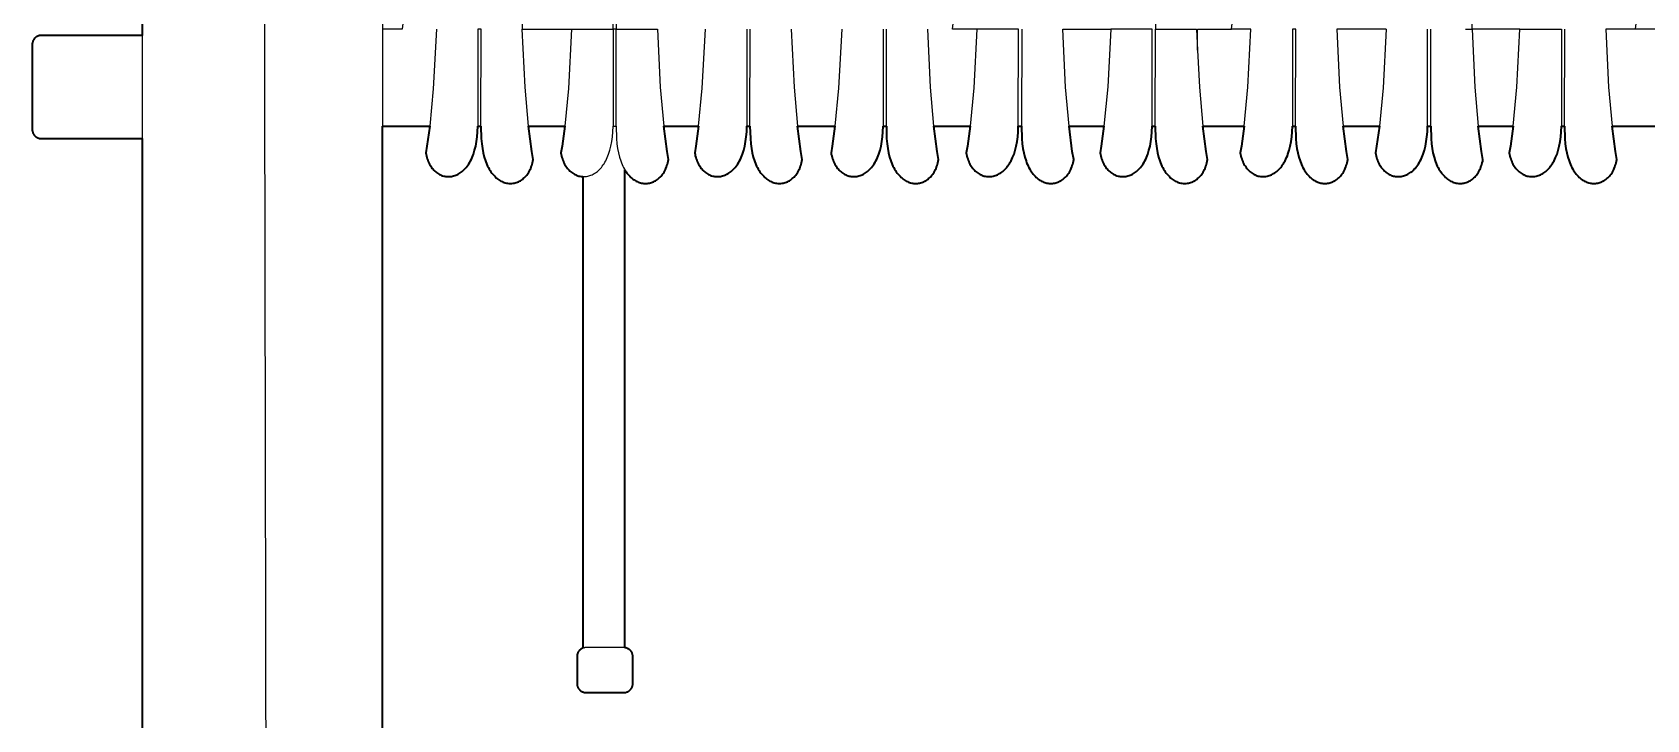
# Model space of a CAD drawing. Header units: millimetres. Extents: x 0 to 1881, y -1115 to 723.
# Drawn here: x 99.6 to 320.3, y 147.4 to 241.4 of the extents above; entities that cross this region are included whole.
import ezdxf

# ---------------------------------------------------------------- set-up
doc = ezdxf.new("R2010")
doc.units = ezdxf.units.MM
doc.layers.add('Blocks', color=7, linetype='Continuous')
doc.layers.add('Blocks$Inner', color=7, linetype='Continuous', lineweight=25, true_color=0x007f00)
doc.layers.add('Blocks$Outline', color=7, linetype='Continuous', lineweight=35, true_color=0xff3f3f)

# ---------------------------------------------------------------- blocks, each defined once
blk = doc.blocks.new('PK4 Lounge Chair Front')
at = {"layer": 'Blocks$Inner'}
for p, q in [((204.19, 228.54), (209.31, 228.54)), ((222.83, 228.54), (227.79, 228.54)), ((174.85, 221.66), (174.85, 157.18))]:
    blk.add_line(p, q, dxfattribs=at)
for points in [[(114.6, 426.79), (114.6, 11.11)], [(131.8, 10.51), (131.15, 358.86)], [(147.46, 358.91), (147.46, 10.72)], [(234.37, 228.54), (234.38, 241.83), (231.41, 241.83), (228.72, 241.83), (226.6, 241.83), (225.35, 241.83), (226.63, 252.29), (226.91, 353.58), (226.83, 353.63), (226.75, 353.68), (226.59, 353.79), (226.44, 353.92), (226.3, 354.05), (226.19, 354.15), (226.09, 354.26)], [(302.01, 228.54), (301.63, 225.81), (301.48, 224.92), (301.51, 224.7), (301.56, 224.49), (301.61, 224.29), (301.67, 224.1), (301.74, 223.91), (301.81, 223.73), (301.89, 223.55), (301.98, 223.38), (302.07, 223.22), (302.16, 223.07), (302.27, 222.92), (302.37, 222.79), (302.48, 222.66), (302.6, 222.53), (302.72, 222.42), (302.84, 222.31), (302.97, 222.21), (303.1, 222.12), (303.23, 222.04), (303.36, 221.96), (303.5, 221.89), (303.64, 221.83), (303.79, 221.78), (303.93, 221.74), (304.08, 221.71), (304.23, 221.68), (304.38, 221.66), (304.53, 221.66), (304.68, 221.66), (304.83, 221.67), (304.98, 221.68), (305.14, 221.71), (305.29, 221.75), (305.44, 221.79), (305.59, 221.85), (305.74, 221.91), (305.89, 221.99), (306.04, 222.07), (306.18, 222.16), (306.33, 222.26), (306.47, 222.37), (306.61, 222.5), (306.74, 222.63), (306.88, 222.77), (307.01, 222.92), (307.13, 223.08), (307.26, 223.25), (307.38, 223.43), (307.49, 223.63), (307.6, 223.83), (307.71, 224.04), (307.81, 224.26), (308, 224.74), (308.17, 225.26), (308.31, 225.83), (308.42, 226.44), (308.51, 227.09), (308.57, 227.79), (308.6, 228.54), (309.03, 228.54), (309.05, 241.83)], [(167.74, 336.4), (166.48, 250.26), (166.57, 241.83), (168.98, 241.83), (170.2, 241.83), (173.31, 241.83), (175.04, 241.83), (178.98, 241.83), (178.66, 271.52), (179.87, 281.38), (179.42, 241.83), (183.03, 241.83), (185.05, 241.83), (185.43, 233.9), (185.9, 228.54)], [(295.48, 241.83), (296.39, 241.83), (296.76, 233.9), (297.24, 228.54), (302.01, 228.54), (302.52, 233.9), (302.94, 241.83), (301.49, 241.83), (300.31, 241.83), (296.39, 241.83), (296.29, 250.26), (297.32, 322.36)], [(215.9, 241.83), (215.9, 228.54), (216.33, 228.54), (216.35, 241.83)], [(210.24, 241.83), (209.81, 233.77), (209.31, 228.54), (208.93, 225.81), (208.77, 224.92), (208.81, 224.7), (208.86, 224.49), (208.91, 224.29), (208.97, 224.1), (209.04, 223.91), (209.11, 223.73), (209.19, 223.55), (209.28, 223.38), (209.37, 223.22), (209.46, 223.07), (209.56, 222.92), (209.67, 222.79), (209.78, 222.66), (209.89, 222.53), (210.01, 222.42), (210.14, 222.31), (210.26, 222.21), (210.39, 222.12), (210.53, 222.04), (210.66, 221.96), (210.8, 221.89), (210.94, 221.83), (211.09, 221.78), (211.23, 221.74), (211.38, 221.71), (211.53, 221.68), (211.68, 221.66), (211.83, 221.66), (211.98, 221.66), (212.13, 221.67), (212.28, 221.68), (212.43, 221.71), (212.59, 221.75), (212.74, 221.79), (212.89, 221.85), (213.04, 221.91), (213.19, 221.99), (213.33, 222.07), (213.48, 222.16), (213.62, 222.26), (213.77, 222.37), (213.9, 222.5), (214.04, 222.63), (214.17, 222.77), (214.31, 222.92), (214.43, 223.08), (214.56, 223.25), (214.68, 223.43), (214.79, 223.63), (214.9, 223.83), (215.01, 224.04), (215.11, 224.26), (215.3, 224.74), (215.47, 225.26), (215.61, 225.83), (215.72, 226.44), (215.81, 227.09), (215.87, 227.79), (215.9, 228.54)], [(290.31, 228.54), (290.31, 241.83)], [(284.65, 241.83), (284.22, 233.82), (283.72, 228.54), (283.34, 225.81), (283.18, 224.92), (283.22, 224.7), (283.27, 224.49), (283.32, 224.29), (283.38, 224.1), (283.45, 223.91), (283.52, 223.73), (283.6, 223.55), (283.69, 223.38), (283.78, 223.22), (283.87, 223.07), (283.98, 222.92), (284.08, 222.79), (284.19, 222.66), (284.31, 222.53), (284.43, 222.42), (284.55, 222.31), (284.67, 222.21), (284.8, 222.12), (284.94, 222.04), (285.07, 221.96), (285.21, 221.89), (285.35, 221.83), (285.5, 221.78), (285.64, 221.74), (285.79, 221.71), (285.94, 221.68), (286.09, 221.66), (286.24, 221.66), (286.39, 221.66), (286.54, 221.67), (286.69, 221.68), (286.85, 221.71), (287, 221.75), (287.15, 221.79), (287.3, 221.85), (287.45, 221.91), (287.6, 221.99), (287.75, 222.07), (287.89, 222.16), (288.04, 222.26), (288.18, 222.37), (288.32, 222.5), (288.45, 222.63), (288.59, 222.77), (288.72, 222.92), (288.84, 223.08), (288.97, 223.25), (289.09, 223.43), (289.2, 223.63), (289.31, 223.83), (289.42, 224.04), (289.52, 224.26), (289.71, 224.74), (289.88, 225.26), (290.02, 225.83), (290.13, 226.44), (290.22, 227.09), (290.28, 227.79), (290.31, 228.54), (290.74, 228.54), (290.76, 241.83)], [(252.54, 255.62), (253.32, 261.95), (253.12, 241.83), (258.74, 241.83), (258.84, 238.96), (258.85, 241.83), (263.51, 241.83), (264.89, 253.15), (266.17, 263.62), (271.08, 303.84)], [(173.31, 241.83), (172.88, 233.69), (172.38, 228.54), (167.42, 228.54), (166.95, 233.9), (166.57, 241.83)], [(154.84, 241.83), (154.4, 233.65), (153.91, 228.54), (153.53, 225.81), (153.37, 224.92), (153.41, 224.7), (153.46, 224.49), (153.51, 224.29), (153.57, 224.1), (153.64, 223.91), (153.71, 223.73), (153.79, 223.55), (153.87, 223.38), (153.96, 223.22), (154.06, 223.07), (154.16, 222.92), (154.27, 222.79), (154.38, 222.66), (154.49, 222.53), (154.61, 222.42), (154.73, 222.31), (154.86, 222.21), (154.99, 222.12), (155.12, 222.04), (155.26, 221.96), (155.4, 221.89), (155.54, 221.83), (155.68, 221.78), (155.83, 221.74), (155.98, 221.71), (156.12, 221.68), (156.27, 221.66), (156.42, 221.66), (156.58, 221.66), (156.73, 221.67), (156.88, 221.68), (157.03, 221.71), (157.18, 221.75), (157.34, 221.79), (157.49, 221.85), (157.64, 221.91), (157.79, 221.99), (157.93, 222.07), (158.08, 222.16), (158.22, 222.26), (158.36, 222.37), (158.5, 222.5), (158.64, 222.63), (158.77, 222.77), (158.9, 222.92), (159.03, 223.08), (159.15, 223.25), (159.27, 223.43), (159.39, 223.63), (159.5, 223.83), (159.61, 224.04), (159.71, 224.26), (159.9, 224.74), (160.06, 225.26), (160.21, 225.83), (160.32, 226.44), (160.41, 227.09), (160.47, 227.79), (160.49, 228.54)], [(154.63, 278.65), (150.14, 241.83), (147.46, 241.83), (147.46, 228.54), (153.91, 228.54)], [(322.81, 275.68), (320.41, 256.04), (318.68, 241.83), (314.68, 241.83), (315.05, 233.9), (315.53, 228.54), (322.04, 228.54), (322.54, 233.69), (322.97, 241.83), (320.37, 241.83), (318.68, 241.83)], [(190.67, 228.54), (190.3, 225.81), (190.14, 224.92), (190.18, 224.7), (190.22, 224.49), (190.28, 224.29), (190.34, 224.1), (190.41, 223.91), (190.48, 223.73), (190.56, 223.55), (190.64, 223.38), (190.73, 223.22), (190.83, 223.07), (190.93, 222.92), (191.04, 222.79), (191.15, 222.66), (191.26, 222.53), (191.38, 222.42), (191.5, 222.31), (191.63, 222.21), (191.76, 222.12), (191.89, 222.04), (192.03, 221.96), (192.17, 221.89), (192.31, 221.83), (192.45, 221.78), (192.6, 221.74), (192.74, 221.71), (192.89, 221.68), (193.04, 221.66), (193.19, 221.66), (193.34, 221.66), (193.5, 221.67), (193.65, 221.68), (193.8, 221.71), (193.95, 221.75), (194.1, 221.79), (194.26, 221.85), (194.4, 221.91), (194.55, 221.99), (194.7, 222.07), (194.85, 222.16), (194.99, 222.26), (195.13, 222.37), (195.27, 222.5), (195.41, 222.63), (195.54, 222.77), (195.67, 222.92), (195.8, 223.08), (195.92, 223.25), (196.04, 223.43), (196.16, 223.63), (196.27, 223.83), (196.38, 224.04), (196.48, 224.26), (196.67, 224.74), (196.83, 225.26), (196.97, 225.83), (197.09, 226.44), (197.18, 227.09), (197.24, 227.79), (197.26, 228.54), (197.69, 228.54), (197.71, 241.83)], [(259.6, 228.54), (260.04, 225.11), (260.24, 223.99), (260.2, 223.77), (260.15, 223.56), (260.1, 223.36), (260.04, 223.16), (259.97, 222.98), (259.9, 222.79), (259.82, 222.62), (259.73, 222.45), (259.64, 222.29), (259.55, 222.14), (259.45, 221.99), (259.34, 221.85), (259.23, 221.72), (259.11, 221.6), (259, 221.49), (258.87, 221.38), (258.75, 221.28), (258.62, 221.19), (258.48, 221.1), (258.35, 221.03), (258.21, 220.96), (258.07, 220.9), (257.92, 220.85), (257.78, 220.81), (257.63, 220.77), (257.48, 220.75), (257.33, 220.73), (257.18, 220.72), (257.03, 220.72), (256.88, 220.73), (256.73, 220.75), (256.58, 220.78), (256.42, 220.82), (256.27, 220.86), (256.12, 220.92), (255.97, 220.98), (255.82, 221.05), (255.67, 221.14), (255.53, 221.23), (255.39, 221.33), (255.24, 221.44), (255.1, 221.56), (254.97, 221.7), (254.83, 221.84), (254.7, 221.99), (254.58, 222.15), (254.45, 222.32), (254.33, 222.5), (254.22, 222.69), (254.11, 222.9), (254, 223.11), (253.9, 223.33), (253.8, 223.56), (253.71, 223.81), (253.54, 224.33), (253.4, 224.89), (253.29, 225.5), (253.2, 226.16), (253.14, 226.86), (253.09, 228.54), (253.12, 241.83)], [(114.6, 226.87), (100.8, 226.87), (100.74, 226.87), (100.68, 226.88), (100.62, 226.88), (100.56, 226.89), (100.5, 226.91), (100.44, 226.92), (100.39, 226.94), (100.33, 226.97), (100.28, 226.99), (100.23, 227.02), (100.18, 227.05), (100.13, 227.08), (100.08, 227.11), (100.03, 227.15), (99.99, 227.18), (99.95, 227.22), (99.91, 227.27), (99.87, 227.31), (99.84, 227.36), (99.8, 227.4), (99.77, 227.45), (99.74, 227.5), (99.71, 227.56), (99.69, 227.61), (99.67, 227.66), (99.65, 227.72), (99.63, 227.78), (99.62, 227.83), (99.61, 227.89), (99.6, 227.95), (99.6, 228.02), (99.59, 228.08), (99.59, 239.76), (99.6, 239.82), (99.6, 239.88), (99.61, 239.94), (99.62, 240), (99.63, 240.06), (99.65, 240.11), (99.67, 240.17), (99.69, 240.23), (99.71, 240.28), (99.74, 240.33), (99.77, 240.38), (99.8, 240.43), (99.84, 240.48), (99.87, 240.52), (99.91, 240.57), (99.95, 240.61), (99.99, 240.65), (100.03, 240.69), (100.08, 240.72), (100.13, 240.76), (100.18, 240.79), (100.23, 240.82), (100.28, 240.84), (100.33, 240.87), (100.39, 240.89), (100.44, 240.91), (100.5, 240.93), (100.56, 240.94), (100.62, 240.95), (100.68, 240.96), (100.74, 240.96), (100.8, 240.96), (114.6, 240.96)], [(179.4, 228.54), (179.45, 226.86), (179.51, 226.16), (179.59, 225.5), (179.71, 224.89), (179.85, 224.33), (180.02, 223.81), (180.11, 223.56), (180.21, 223.33), (180.31, 223.11), (180.41, 222.9), (180.53, 222.69), (180.64, 222.5), (180.76, 222.32), (180.88, 222.15), (181.01, 221.99), (181.14, 221.84), (181.28, 221.7), (181.41, 221.56), (181.55, 221.44), (181.69, 221.33), (181.84, 221.23), (181.98, 221.14), (182.13, 221.05), (182.28, 220.98), (182.43, 220.92), (182.58, 220.86), (182.73, 220.82), (182.88, 220.78), (183.03, 220.75), (183.19, 220.73), (183.34, 220.72), (183.49, 220.72), (183.64, 220.73), (183.79, 220.75), (183.94, 220.77), (184.09, 220.81), (184.23, 220.85), (184.37, 220.9), (184.52, 220.96), (184.65, 221.03), (184.79, 221.1), (184.92, 221.19), (185.05, 221.28), (185.18, 221.38), (185.3, 221.49), (185.42, 221.6), (185.54, 221.72), (185.65, 221.85), (185.75, 221.99), (185.85, 222.14), (185.95, 222.29), (186.04, 222.45), (186.13, 222.62), (186.2, 222.79), (186.28, 222.98), (186.34, 223.16), (186.4, 223.36), (186.46, 223.56), (186.5, 223.77), (186.54, 223.99), (186.35, 225.11), (185.9, 228.54), (190.67, 228.54), (191.17, 233.74), (191.61, 241.83)], [(197.27, 241.83), (197.26, 228.54)], [(203.34, 241.83), (203.72, 233.9), (204.19, 228.54), (204.64, 225.11), (204.83, 223.99), (204.79, 223.77), (204.75, 223.56), (204.7, 223.36), (204.63, 223.16), (204.57, 222.98), (204.49, 222.79), (204.42, 222.62), (204.33, 222.45), (204.24, 222.29), (204.14, 222.14), (204.04, 221.99), (203.94, 221.85), (203.83, 221.72), (203.71, 221.6), (203.59, 221.49), (203.47, 221.38), (203.34, 221.28), (203.21, 221.19), (203.08, 221.1), (202.94, 221.03), (202.81, 220.96), (202.67, 220.9), (202.52, 220.85), (202.38, 220.81), (202.23, 220.77), (202.08, 220.75), (201.93, 220.73), (201.78, 220.72), (201.63, 220.72), (201.48, 220.73), (201.33, 220.75), (201.17, 220.78), (201.02, 220.82), (200.87, 220.86), (200.72, 220.92), (200.57, 220.98), (200.42, 221.05), (200.27, 221.14), (200.13, 221.23), (199.98, 221.33), (199.84, 221.44), (199.7, 221.56), (199.57, 221.7), (199.43, 221.84), (199.3, 221.99), (199.17, 222.15), (199.05, 222.32), (198.93, 222.5), (198.82, 222.69), (198.7, 222.9), (198.6, 223.11), (198.5, 223.33), (198.31, 223.81), (198.14, 224.33), (198, 224.89), (197.88, 225.5), (197.8, 226.16), (197.74, 226.86), (197.69, 228.54)], [(216.33, 228.54), (216.37, 226.86), (216.43, 226.16), (216.52, 225.5), (216.63, 224.89), (216.78, 224.33), (216.94, 223.81), (217.13, 223.33), (217.23, 223.11), (217.34, 222.9), (217.45, 222.69), (217.57, 222.5), (217.69, 222.32), (217.81, 222.15), (217.94, 221.99), (218.07, 221.84), (218.2, 221.7), (218.34, 221.56), (218.48, 221.44), (218.62, 221.33), (218.76, 221.23), (218.91, 221.14), (219.05, 221.05), (219.2, 220.98), (219.35, 220.92), (219.5, 220.86), (219.65, 220.82), (219.81, 220.78), (219.96, 220.75), (220.11, 220.73), (220.26, 220.72), (220.41, 220.72), (220.57, 220.73), (220.71, 220.75), (220.86, 220.77), (221.01, 220.81), (221.16, 220.85), (221.3, 220.9), (221.44, 220.96), (221.58, 221.03), (221.71, 221.1), (221.85, 221.19), (221.98, 221.28), (222.1, 221.38), (222.23, 221.49), (222.35, 221.6), (222.46, 221.72), (222.57, 221.85), (222.68, 221.99), (222.78, 222.14), (222.87, 222.29), (222.96, 222.45), (223.05, 222.62), (223.13, 222.79), (223.2, 222.98), (223.27, 223.16), (223.33, 223.36), (223.38, 223.56), (223.43, 223.77), (223.47, 223.99), (223.27, 225.11), (222.83, 228.54), (222.35, 233.9), (221.98, 241.83)], [(228.72, 241.83), (228.29, 233.81), (227.79, 228.54), (227.41, 225.81), (227.25, 224.92), (227.29, 224.7), (227.34, 224.49), (227.39, 224.29), (227.45, 224.1), (227.52, 223.91), (227.59, 223.73), (227.67, 223.55), (227.75, 223.38), (227.84, 223.22), (227.94, 223.07), (228.04, 222.92), (228.15, 222.79), (228.26, 222.66), (228.37, 222.53), (228.49, 222.42), (228.61, 222.31), (228.74, 222.21), (228.87, 222.12), (229, 222.04), (229.14, 221.96), (229.28, 221.89), (229.42, 221.83), (229.56, 221.78), (229.71, 221.74), (229.86, 221.71), (230, 221.68), (230.15, 221.66), (230.3, 221.66), (230.46, 221.66), (230.61, 221.67), (230.76, 221.68), (230.91, 221.71), (231.06, 221.75), (231.22, 221.79), (231.37, 221.85), (231.52, 221.91), (231.67, 221.99), (231.81, 222.07), (231.96, 222.16), (232.1, 222.26), (232.24, 222.37), (232.38, 222.5), (232.52, 222.63), (232.65, 222.77), (232.78, 222.92), (232.91, 223.08), (233.03, 223.25), (233.15, 223.43), (233.27, 223.63), (233.38, 223.83), (233.49, 224.04), (233.59, 224.26), (233.78, 224.74), (233.94, 225.26), (234.08, 225.83), (234.2, 226.44), (234.29, 227.09), (234.35, 227.79), (234.37, 228.54), (234.8, 228.54)], [(234.83, 241.83), (234.8, 228.54), (234.85, 226.86), (234.91, 226.16), (235, 225.5), (235.11, 224.89), (235.25, 224.33), (235.42, 223.81), (235.51, 223.56), (235.61, 223.33), (235.71, 223.11), (235.82, 222.9), (235.93, 222.69), (236.04, 222.5), (236.16, 222.32), (236.29, 222.15), (236.41, 221.99), (236.54, 221.84), (236.68, 221.7), (236.81, 221.56), (236.95, 221.44), (237.09, 221.33), (237.24, 221.23), (237.38, 221.14), (237.53, 221.05), (237.68, 220.98), (237.83, 220.92), (237.98, 220.86), (238.13, 220.82), (238.28, 220.78), (238.44, 220.75), (238.59, 220.73), (238.74, 220.72), (238.89, 220.72), (239.04, 220.73), (239.19, 220.75), (239.34, 220.77), (239.49, 220.81), (239.63, 220.85), (239.78, 220.9), (239.92, 220.96), (240.06, 221.03), (240.19, 221.1), (240.33, 221.19), (240.46, 221.28), (240.58, 221.38), (240.7, 221.49), (240.82, 221.6), (240.94, 221.72), (241.05, 221.85), (241.15, 221.99), (241.26, 222.14), (241.35, 222.29), (241.44, 222.45), (241.53, 222.62), (241.61, 222.79), (241.68, 222.98), (241.75, 223.16), (241.81, 223.36), (241.86, 223.56), (241.91, 223.77), (241.95, 223.99), (241.75, 225.11), (241.3, 228.54)], [(252.67, 228.54), (252.67, 241.83), (250.86, 241.83), (247.01, 241.83), (246.59, 233.95), (246.08, 228.54), (241.3, 228.54), (240.83, 233.9), (240.45, 241.83), (244.8, 241.83), (245.41, 241.83), (247.01, 241.83)], [(258.84, 238.96), (259.12, 233.9), (259.6, 228.54), (265.24, 228.54), (265.75, 233.89), (266.17, 241.83), (264.86, 241.83), (263.51, 241.83)], [(284.65, 241.83), (283.57, 241.83), (281.43, 241.83), (277.91, 241.83), (278.28, 233.9), (278.76, 228.54), (283.72, 228.54)], [(302.94, 241.83), (306.37, 241.83), (308.6, 241.83), (308.6, 228.54)], [(160.92, 228.54), (160.97, 226.86), (161.03, 226.16), (161.12, 225.5), (161.23, 224.89), (161.37, 224.33), (161.54, 223.81), (161.73, 223.33), (161.83, 223.11), (161.94, 222.9), (162.05, 222.69), (162.16, 222.5), (162.28, 222.32), (162.41, 222.15), (162.53, 221.99), (162.66, 221.84), (162.8, 221.7), (162.93, 221.56), (163.07, 221.44), (163.22, 221.33), (163.36, 221.23), (163.5, 221.14), (163.65, 221.05), (163.8, 220.98), (163.95, 220.92), (164.1, 220.86), (164.25, 220.82), (164.4, 220.78), (164.56, 220.75), (164.71, 220.73), (164.86, 220.72), (165.01, 220.72), (165.16, 220.73), (165.31, 220.75), (165.46, 220.77), (165.61, 220.81), (165.75, 220.85), (165.9, 220.9), (166.04, 220.96), (166.18, 221.03), (166.31, 221.1), (166.45, 221.19), (166.58, 221.28), (166.7, 221.38), (166.83, 221.49), (166.94, 221.6), (167.06, 221.72), (167.17, 221.85), (167.28, 221.99), (167.38, 222.14), (167.47, 222.29), (167.56, 222.45), (167.65, 222.62), (167.73, 222.79), (167.8, 222.98), (167.87, 223.16), (167.93, 223.36), (167.98, 223.56), (168.03, 223.77), (168.07, 223.99), (167.87, 225.11), (167.42, 228.54)], [(172.38, 228.54), (172.01, 225.81), (171.85, 224.92), (171.89, 224.7), (171.93, 224.49), (171.99, 224.29), (172.05, 224.1), (172.11, 223.91), (172.19, 223.73), (172.27, 223.55), (172.35, 223.38), (172.44, 223.22), (172.54, 223.07), (172.64, 222.92), (172.75, 222.79), (172.86, 222.66), (172.97, 222.53), (173.09, 222.42), (173.21, 222.31), (173.34, 222.21), (173.47, 222.12), (173.6, 222.04), (173.74, 221.96), (173.88, 221.89), (174.02, 221.83), (174.16, 221.78), (174.31, 221.74), (174.45, 221.71), (174.6, 221.68), (174.75, 221.66), (174.9, 221.66), (175.05, 221.66), (175.21, 221.67), (175.36, 221.68), (175.51, 221.71), (175.66, 221.75), (175.81, 221.79), (175.96, 221.85), (176.11, 221.91), (176.26, 221.99), (176.41, 222.07), (176.56, 222.16), (176.7, 222.26), (176.84, 222.37), (176.98, 222.5), (177.12, 222.63), (177.25, 222.77), (177.38, 222.92), (177.51, 223.08), (177.63, 223.25), (177.75, 223.43), (177.87, 223.63), (177.98, 223.83), (178.08, 224.04), (178.19, 224.26), (178.37, 224.74), (178.54, 225.26), (178.68, 225.83), (178.8, 226.44), (178.89, 227.09), (178.94, 227.79), (178.97, 228.54)], [(246.08, 228.54), (245.7, 225.81), (245.54, 224.92), (245.58, 224.7), (245.63, 224.49), (245.68, 224.29), (245.74, 224.1), (245.81, 223.91), (245.88, 223.73), (245.96, 223.55), (246.04, 223.38), (246.14, 223.22), (246.23, 223.07), (246.33, 222.92), (246.44, 222.79), (246.55, 222.66), (246.66, 222.53), (246.78, 222.42), (246.91, 222.31), (247.03, 222.21), (247.16, 222.12), (247.29, 222.04), (247.43, 221.96), (247.57, 221.89), (247.71, 221.83), (247.85, 221.78), (248, 221.74), (248.15, 221.71), (248.29, 221.68), (248.44, 221.66), (248.6, 221.66), (248.75, 221.66), (248.9, 221.67), (249.05, 221.68), (249.2, 221.71), (249.35, 221.75), (249.51, 221.79), (249.66, 221.85), (249.81, 221.91), (249.96, 221.99), (250.1, 222.07), (250.25, 222.16), (250.39, 222.26), (250.53, 222.37), (250.67, 222.5), (250.81, 222.63), (250.94, 222.77), (251.07, 222.92), (251.2, 223.08), (251.32, 223.25), (251.44, 223.43), (251.56, 223.63), (251.67, 223.83), (251.78, 224.04), (251.88, 224.26), (252.07, 224.74), (252.23, 225.26), (252.38, 225.83), (252.49, 226.44), (252.58, 227.09), (252.64, 227.79), (252.67, 228.54), (253.09, 228.54)], [(265.24, 228.54), (264.86, 225.81), (264.71, 224.92), (264.75, 224.7), (264.79, 224.49), (264.85, 224.29), (264.91, 224.1), (264.97, 223.91), (265.05, 223.73), (265.12, 223.55), (265.21, 223.38), (265.3, 223.22), (265.4, 223.07), (265.5, 222.92), (265.6, 222.79), (265.71, 222.66), (265.83, 222.53), (265.95, 222.42), (266.07, 222.31), (266.2, 222.21), (266.33, 222.12), (266.46, 222.04), (266.6, 221.96), (266.73, 221.89), (266.88, 221.83), (267.02, 221.78), (267.16, 221.74), (267.31, 221.71), (267.46, 221.68), (267.61, 221.66), (267.76, 221.66), (267.91, 221.66), (268.06, 221.67), (268.22, 221.68), (268.37, 221.71), (268.52, 221.75), (268.67, 221.79), (268.82, 221.85), (268.97, 221.91), (269.12, 221.99), (269.27, 222.07), (269.41, 222.16), (269.56, 222.26), (269.7, 222.37), (269.84, 222.5), (269.97, 222.63), (270.11, 222.77), (270.24, 222.92), (270.37, 223.08), (270.49, 223.25), (270.61, 223.43), (270.72, 223.63), (270.84, 223.83), (270.94, 224.04), (271.04, 224.26), (271.14, 224.5), (271.23, 224.74), (271.4, 225.26), (271.54, 225.83), (271.66, 226.44), (271.74, 227.09), (271.8, 227.79), (271.83, 228.54)], [(272.26, 228.54), (272.31, 226.86), (272.36, 226.16), (272.45, 225.5), (272.57, 224.89), (272.71, 224.33), (272.88, 223.81), (273.06, 223.33), (273.17, 223.11), (273.27, 222.9), (273.38, 222.69), (273.5, 222.5), (273.62, 222.32), (273.74, 222.15), (273.87, 221.99), (274, 221.84), (274.13, 221.7), (274.27, 221.56), (274.41, 221.44), (274.55, 221.33), (274.69, 221.23), (274.84, 221.14), (274.99, 221.05), (275.14, 220.98), (275.29, 220.92), (275.44, 220.86), (275.59, 220.82), (275.74, 220.78), (275.89, 220.75), (276.04, 220.73), (276.2, 220.72), (276.35, 220.72), (276.5, 220.73), (276.65, 220.75), (276.8, 220.77), (276.94, 220.81), (277.09, 220.85), (277.23, 220.9), (277.37, 220.96), (277.51, 221.03), (277.65, 221.1), (277.78, 221.19), (277.91, 221.28), (278.04, 221.38), (278.16, 221.49), (278.28, 221.6), (278.39, 221.72), (278.5, 221.85), (278.61, 221.99), (278.71, 222.14), (278.81, 222.29), (278.9, 222.45), (278.98, 222.62), (279.06, 222.79), (279.14, 222.98), (279.2, 223.16), (279.26, 223.36), (279.32, 223.56), (279.36, 223.77), (279.4, 223.99), (279.21, 225.11), (278.76, 228.54)], [(290.74, 228.54), (290.78, 226.86), (290.84, 226.16), (290.93, 225.5), (291.04, 224.89), (291.19, 224.33), (291.35, 223.81), (291.54, 223.33), (291.64, 223.11), (291.75, 222.9), (291.86, 222.69), (291.98, 222.5), (292.1, 222.32), (292.22, 222.15), (292.35, 221.99), (292.48, 221.84), (292.61, 221.7), (292.75, 221.56), (292.89, 221.44), (293.03, 221.33), (293.17, 221.23), (293.32, 221.14), (293.46, 221.05), (293.61, 220.98), (293.76, 220.92), (293.91, 220.86), (294.07, 220.82), (294.22, 220.78), (294.37, 220.75), (294.52, 220.73), (294.67, 220.72), (294.83, 220.72), (294.98, 220.73), (295.13, 220.75), (295.27, 220.77), (295.42, 220.81), (295.57, 220.85), (295.71, 220.9), (295.85, 220.96), (295.99, 221.03), (296.13, 221.1), (296.26, 221.19), (296.39, 221.28), (296.52, 221.38), (296.64, 221.49), (296.76, 221.6), (296.87, 221.72), (296.98, 221.85), (297.09, 221.99), (297.19, 222.14), (297.29, 222.29), (297.38, 222.45), (297.46, 222.62), (297.54, 222.79), (297.61, 222.98), (297.68, 223.16), (297.74, 223.36), (297.79, 223.56), (297.84, 223.77), (297.88, 223.99), (297.69, 225.11), (297.24, 228.54)], [(309.03, 228.54), (309.07, 226.86), (309.13, 226.16), (309.22, 225.5), (309.34, 224.89), (309.48, 224.33), (309.64, 223.81), (309.74, 223.56), (309.83, 223.33), (309.93, 223.11), (310.04, 222.9), (310.15, 222.69), (310.27, 222.5), (310.39, 222.32), (310.51, 222.15), (310.64, 221.99), (310.77, 221.84), (310.9, 221.7), (311.04, 221.56), (311.18, 221.44), (311.32, 221.33), (311.46, 221.23), (311.61, 221.14), (311.76, 221.05), (311.9, 220.98), (312.05, 220.92), (312.21, 220.86), (312.36, 220.82), (312.51, 220.78), (312.66, 220.75), (312.81, 220.73), (312.96, 220.72), (313.12, 220.72), (313.27, 220.73), (313.42, 220.75), (313.57, 220.77), (313.71, 220.81), (313.86, 220.85), (314, 220.9), (314.14, 220.96), (314.28, 221.03), (314.42, 221.1), (314.55, 221.19), (314.68, 221.28), (314.81, 221.38), (314.93, 221.49), (315.05, 221.6), (315.16, 221.72), (315.27, 221.85), (315.38, 221.99), (315.48, 222.14), (315.58, 222.29), (315.67, 222.45), (315.75, 222.62), (315.83, 222.79), (315.9, 222.98), (315.97, 223.16), (316.03, 223.36), (316.08, 223.56), (316.13, 223.77), (316.17, 223.99), (315.98, 225.11), (315.53, 228.54)], [(180.57, 157.24), (180.57, 157.24), (180.57, 157.24), (180.57, 157.24), (180.57, 157.24), (180.57, 157.24), (180.57, 157.24), (180.57, 157.24), (180.57, 157.24), (180.57, 157.24), (180.57, 157.24), (180.57, 157.24), (180.58, 157.24), (180.58, 157.24), (180.58, 157.24), (180.58, 157.24), (180.58, 157.24), (180.58, 157.24), (180.58, 157.24), (180.59, 157.24), (180.59, 222.59)], [(175, 157.23), (175.05, 157.24), (175.1, 157.25)]]:
    blk.add_lwpolyline(points, dxfattribs=at)
for points in [[(160.92, 228.54), (160.95, 241.83), (160.5, 241.83), (160.49, 228.54)], [(179.4, 228.54), (179.42, 241.83), (178.98, 241.83), (178.97, 228.54)], [(272.26, 228.54), (272.28, 241.83), (271.83, 241.83), (271.83, 228.54)], [(180.53, 157.25), (180.51, 157.26), (180.5, 157.26), (180.5, 157.26), (180.5, 157.26), (180.5, 157.26), (180.49, 157.26), (180.48, 157.26), (180.47, 157.26), (180.47, 157.26), (175.26, 157.26), (175.21, 157.26), (175.15, 157.26), (175.1, 157.25), (175.05, 157.24), (175, 157.23), (174.95, 157.21), (174.85, 157.18), (174.81, 157.16), (174.76, 157.15), (174.72, 157.13), (174.68, 157.1), (174.64, 157.08), (174.6, 157.06), (174.57, 157.03), (174.53, 157.01), (174.49, 156.98), (174.46, 156.95), (174.43, 156.92), (174.39, 156.89), (174.36, 156.85), (174.33, 156.82), (174.3, 156.79), (174.28, 156.75), (174.25, 156.71), (174.23, 156.67), (174.2, 156.64), (174.18, 156.6), (174.16, 156.55), (174.14, 156.51), (174.13, 156.47), (174.11, 156.43), (174.1, 156.38), (174.09, 156.34), (174.08, 156.29), (174.07, 156.25), (174.06, 156.2), (174.06, 156.15), (174.05, 156.11), (174.05, 156.06), (174.05, 152.32), (174.05, 152.26), (174.05, 152.25), (174.05, 152.24), (174.06, 152.24), (174.06, 152.24), (174.06, 152.24), (174.06, 152.24), (174.06, 152.23), (174.06, 152.23), (174.06, 152.23), (174.06, 152.2), (174.07, 152.14), (174.08, 152.08), (174.09, 152.02), (174.11, 151.97), (174.13, 151.91), (174.15, 151.85), (174.17, 151.8), (174.2, 151.75), (174.23, 151.7), (174.26, 151.65), (174.29, 151.6), (174.33, 151.56), (174.37, 151.51), (174.41, 151.47), (174.45, 151.43), (174.49, 151.39), (174.54, 151.36), (174.59, 151.32), (174.63, 151.29), (174.69, 151.26), (174.74, 151.23), (174.79, 151.21), (174.85, 151.19), (174.9, 151.17), (174.96, 151.15), (175.02, 151.14), (175.08, 151.13), (175.14, 151.12), (175.2, 151.12), (175.26, 151.12), (180.47, 151.12), (180.53, 151.12), (180.59, 151.12), (180.65, 151.13), (180.71, 151.14), (180.77, 151.15), (180.82, 151.17), (180.88, 151.19), (180.93, 151.21), (180.99, 151.23), (181.04, 151.26), (181.09, 151.29), (181.14, 151.32), (181.19, 151.36), (181.23, 151.39), (181.28, 151.43), (181.32, 151.47), (181.36, 151.51), (181.4, 151.56), (181.43, 151.6), (181.47, 151.65), (181.5, 151.7), (181.53, 151.75), (181.55, 151.8), (181.58, 151.85), (181.6, 151.91), (181.62, 151.97), (181.63, 152.02), (181.65, 152.08), (181.66, 152.14), (181.67, 152.2), (181.67, 152.26), (181.67, 152.32), (181.67, 156.06), (181.67, 156.11), (181.67, 156.17), (181.66, 156.23), (181.65, 156.28), (181.64, 156.34), (181.63, 156.36), (181.62, 156.39), (181.61, 156.44), (181.59, 156.49), (181.57, 156.54), (181.54, 156.59), (181.52, 156.64), (181.49, 156.69), (181.46, 156.73), (181.43, 156.77), (181.39, 156.82), (181.36, 156.86), (181.32, 156.89), (181.28, 156.93), (181.24, 156.97), (181.2, 157), (181.15, 157.03), (181.11, 157.06), (181.06, 157.09), (181.01, 157.11), (180.96, 157.14), (180.91, 157.16), (180.86, 157.18), (180.81, 157.2), (180.76, 157.21), (180.7, 157.22), (180.65, 157.23), (180.59, 157.24), (180.58, 157.24), (180.57, 157.24), (180.56, 157.25)]]:
    blk.add_lwpolyline(points, close=True, dxfattribs=at)
at = {"layer": 'Blocks$Outline'}
for points in [[(114.6, 426.79), (114.6, 240.96)], [(114.6, 240.96), (100.8, 240.96), (100.74, 240.96), (100.68, 240.96), (100.62, 240.95), (100.56, 240.94), (100.5, 240.93), (100.44, 240.91), (100.39, 240.89), (100.33, 240.87), (100.28, 240.84), (100.23, 240.82), (100.18, 240.79), (100.13, 240.76), (100.08, 240.72), (100.03, 240.69), (99.99, 240.65), (99.95, 240.61), (99.91, 240.57), (99.87, 240.52), (99.84, 240.48), (99.8, 240.43), (99.77, 240.38), (99.74, 240.33), (99.71, 240.28), (99.69, 240.23), (99.67, 240.17), (99.65, 240.11), (99.63, 240.06), (99.62, 240), (99.61, 239.94), (99.6, 239.88), (99.6, 239.82), (99.59, 239.76), (99.59, 228.08), (99.6, 228.02), (99.6, 227.95), (99.61, 227.89), (99.62, 227.83), (99.63, 227.78), (99.65, 227.72), (99.67, 227.66), (99.69, 227.61), (99.71, 227.56), (99.74, 227.5), (99.77, 227.45), (99.8, 227.4), (99.84, 227.36), (99.87, 227.31), (99.91, 227.27), (99.95, 227.22), (99.99, 227.18), (100.03, 227.15), (100.08, 227.11), (100.13, 227.08), (100.18, 227.05), (100.23, 227.02), (100.28, 226.99), (100.33, 226.97), (100.39, 226.94), (100.44, 226.92), (100.5, 226.91), (100.56, 226.89), (100.62, 226.88), (100.68, 226.88), (100.74, 226.87), (100.8, 226.87), (114.6, 226.87)], [(147.46, 10.72), (147.46, 228.54)], [(147.46, 228.54), (153.91, 228.54)], [(153.91, 228.54), (153.53, 225.81), (153.37, 224.92), (153.41, 224.7), (153.46, 224.49), (153.51, 224.29), (153.57, 224.1), (153.64, 223.91), (153.71, 223.73), (153.79, 223.55), (153.87, 223.38), (153.96, 223.22), (154.06, 223.07), (154.16, 222.92), (154.27, 222.79), (154.38, 222.66), (154.49, 222.53), (154.61, 222.42), (154.73, 222.31), (154.86, 222.21), (154.99, 222.12), (155.12, 222.04), (155.26, 221.96), (155.4, 221.89), (155.54, 221.83), (155.68, 221.78), (155.83, 221.74), (155.98, 221.71), (156.12, 221.68), (156.27, 221.66), (156.42, 221.66), (156.58, 221.66), (156.73, 221.67), (156.88, 221.68), (157.03, 221.71), (157.18, 221.75), (157.34, 221.79), (157.49, 221.85), (157.64, 221.91), (157.79, 221.99), (157.93, 222.07), (158.08, 222.16), (158.22, 222.26), (158.36, 222.37), (158.5, 222.5), (158.64, 222.63), (158.77, 222.77), (158.9, 222.92), (159.03, 223.08), (159.15, 223.25), (159.27, 223.43), (159.39, 223.63), (159.5, 223.83), (159.61, 224.04), (159.71, 224.26), (159.9, 224.74), (160.06, 225.26), (160.21, 225.83), (160.32, 226.44), (160.41, 227.09), (160.47, 227.79), (160.49, 228.54)], [(160.49, 228.54), (160.92, 228.54)], [(160.92, 228.54), (160.97, 226.86), (161.03, 226.16), (161.12, 225.5), (161.23, 224.89), (161.37, 224.33), (161.54, 223.81), (161.73, 223.33), (161.83, 223.11), (161.94, 222.9), (162.05, 222.69), (162.16, 222.5), (162.28, 222.32), (162.41, 222.15), (162.53, 221.99), (162.66, 221.84), (162.8, 221.7), (162.93, 221.56), (163.07, 221.44), (163.22, 221.33), (163.36, 221.23), (163.5, 221.14), (163.65, 221.05), (163.8, 220.98), (163.95, 220.92), (164.1, 220.86), (164.25, 220.82), (164.4, 220.78), (164.56, 220.75), (164.71, 220.73), (164.86, 220.72), (165.01, 220.72), (165.16, 220.73), (165.31, 220.75), (165.46, 220.77), (165.61, 220.81), (165.75, 220.85), (165.9, 220.9), (166.04, 220.96), (166.18, 221.03), (166.31, 221.1), (166.45, 221.19), (166.58, 221.28), (166.7, 221.38), (166.83, 221.49), (166.94, 221.6), (167.06, 221.72), (167.17, 221.85), (167.28, 221.99), (167.38, 222.14), (167.47, 222.29), (167.56, 222.45), (167.65, 222.62), (167.73, 222.79), (167.8, 222.98), (167.87, 223.16), (167.93, 223.36), (167.98, 223.56), (168.03, 223.77), (168.07, 223.99), (167.87, 225.11), (167.42, 228.54)], [(167.42, 228.54), (172.38, 228.54)], [(172.38, 228.54), (172.01, 225.81), (171.85, 224.92), (171.89, 224.7), (171.93, 224.49), (171.99, 224.29), (172.05, 224.1), (172.11, 223.91), (172.19, 223.73), (172.27, 223.55), (172.35, 223.38), (172.44, 223.22), (172.54, 223.07), (172.64, 222.92), (172.75, 222.79), (172.86, 222.66), (172.97, 222.53), (173.09, 222.42), (173.21, 222.31), (173.34, 222.21), (173.47, 222.12), (173.6, 222.04), (173.74, 221.96), (173.88, 221.89), (174.02, 221.83), (174.16, 221.78), (174.31, 221.74), (174.45, 221.71), (174.6, 221.68), (174.75, 221.66), (174.85, 221.66)], [(180.59, 222.59), (180.64, 222.5), (180.76, 222.32), (180.88, 222.15), (181.01, 221.99), (181.14, 221.84), (181.28, 221.7), (181.41, 221.56), (181.55, 221.44), (181.69, 221.33), (181.84, 221.23), (181.98, 221.14), (182.13, 221.05), (182.28, 220.98), (182.43, 220.92), (182.58, 220.86), (182.73, 220.82), (182.88, 220.78), (183.03, 220.75), (183.19, 220.73), (183.34, 220.72), (183.49, 220.72), (183.64, 220.73), (183.79, 220.75), (183.94, 220.77), (184.09, 220.81), (184.23, 220.85), (184.37, 220.9), (184.52, 220.96), (184.65, 221.03), (184.79, 221.1), (184.92, 221.19), (185.05, 221.28), (185.18, 221.38), (185.3, 221.49), (185.42, 221.6), (185.54, 221.72), (185.65, 221.85), (185.75, 221.99), (185.85, 222.14), (185.95, 222.29), (186.04, 222.45), (186.13, 222.62), (186.2, 222.79), (186.28, 222.98), (186.34, 223.16), (186.4, 223.36), (186.46, 223.56), (186.5, 223.77), (186.54, 223.99), (186.35, 225.11), (185.9, 228.54), (190.67, 228.54)], [(190.67, 228.54), (190.3, 225.81), (190.14, 224.92), (190.18, 224.7), (190.22, 224.49), (190.28, 224.29), (190.34, 224.1), (190.41, 223.91), (190.48, 223.73), (190.56, 223.55), (190.64, 223.38), (190.73, 223.22), (190.83, 223.07), (190.93, 222.92), (191.04, 222.79), (191.15, 222.66), (191.26, 222.53), (191.38, 222.42), (191.5, 222.31), (191.63, 222.21), (191.76, 222.12), (191.89, 222.04), (192.03, 221.96), (192.17, 221.89), (192.31, 221.83), (192.45, 221.78), (192.6, 221.74), (192.74, 221.71), (192.89, 221.68), (193.04, 221.66), (193.19, 221.66), (193.34, 221.66), (193.5, 221.67), (193.65, 221.68), (193.8, 221.71), (193.95, 221.75), (194.1, 221.79), (194.26, 221.85), (194.4, 221.91), (194.55, 221.99), (194.7, 222.07), (194.85, 222.16), (194.99, 222.26), (195.13, 222.37), (195.27, 222.5), (195.41, 222.63), (195.54, 222.77), (195.67, 222.92), (195.8, 223.08), (195.92, 223.25), (196.04, 223.43), (196.16, 223.63), (196.27, 223.83), (196.38, 224.04), (196.48, 224.26), (196.67, 224.74), (196.83, 225.26), (196.97, 225.83), (197.09, 226.44), (197.18, 227.09), (197.24, 227.79), (197.26, 228.54), (197.69, 228.54)], [(197.69, 228.54), (197.74, 226.86), (197.8, 226.16), (197.88, 225.5), (198, 224.89), (198.14, 224.33), (198.31, 223.81), (198.5, 223.33), (198.6, 223.11), (198.7, 222.9), (198.82, 222.69), (198.93, 222.5), (199.05, 222.32), (199.17, 222.15), (199.3, 221.99), (199.43, 221.84), (199.57, 221.7), (199.7, 221.56), (199.84, 221.44), (199.98, 221.33), (200.13, 221.23), (200.27, 221.14), (200.42, 221.05), (200.57, 220.98), (200.72, 220.92), (200.87, 220.86), (201.02, 220.82), (201.17, 220.78), (201.33, 220.75), (201.48, 220.73), (201.63, 220.72), (201.78, 220.72), (201.93, 220.73), (202.08, 220.75), (202.23, 220.77), (202.38, 220.81), (202.52, 220.85), (202.67, 220.9), (202.81, 220.96), (202.94, 221.03), (203.08, 221.1), (203.21, 221.19), (203.34, 221.28), (203.47, 221.38), (203.59, 221.49), (203.71, 221.6), (203.83, 221.72), (203.94, 221.85), (204.04, 221.99), (204.14, 222.14), (204.24, 222.29), (204.33, 222.45), (204.42, 222.62), (204.49, 222.79), (204.57, 222.98), (204.63, 223.16), (204.7, 223.36), (204.75, 223.56), (204.79, 223.77), (204.83, 223.99), (204.64, 225.11), (204.19, 228.54)], [(204.19, 228.54), (209.31, 228.54)], [(209.31, 228.54), (208.93, 225.81), (208.77, 224.92), (208.81, 224.7), (208.86, 224.49), (208.91, 224.29), (208.97, 224.1), (209.04, 223.91), (209.11, 223.73), (209.19, 223.55), (209.28, 223.38), (209.37, 223.22), (209.46, 223.07), (209.56, 222.92), (209.67, 222.79), (209.78, 222.66), (209.89, 222.53), (210.01, 222.42), (210.14, 222.31), (210.26, 222.21), (210.39, 222.12), (210.53, 222.04), (210.66, 221.96), (210.8, 221.89), (210.94, 221.83), (211.09, 221.78), (211.23, 221.74), (211.38, 221.71), (211.53, 221.68), (211.68, 221.66), (211.83, 221.66), (211.98, 221.66), (212.13, 221.67), (212.28, 221.68), (212.43, 221.71), (212.59, 221.75), (212.74, 221.79), (212.89, 221.85), (213.04, 221.91), (213.19, 221.99), (213.33, 222.07), (213.48, 222.16), (213.62, 222.26), (213.77, 222.37), (213.9, 222.5), (214.04, 222.63), (214.17, 222.77), (214.31, 222.92), (214.43, 223.08), (214.56, 223.25), (214.68, 223.43), (214.79, 223.63), (214.9, 223.83), (215.01, 224.04), (215.11, 224.26), (215.3, 224.74), (215.47, 225.26), (215.61, 225.83), (215.72, 226.44), (215.81, 227.09), (215.87, 227.79), (215.9, 228.54)], [(215.9, 228.54), (216.33, 228.54)], [(216.33, 228.54), (216.37, 226.86), (216.43, 226.16), (216.52, 225.5), (216.63, 224.89), (216.78, 224.33), (216.94, 223.81), (217.13, 223.33), (217.23, 223.11), (217.34, 222.9), (217.45, 222.69), (217.57, 222.5), (217.69, 222.32), (217.81, 222.15), (217.94, 221.99), (218.07, 221.84), (218.2, 221.7), (218.34, 221.56), (218.48, 221.44), (218.62, 221.33), (218.76, 221.23), (218.91, 221.14), (219.05, 221.05), (219.2, 220.98), (219.35, 220.92), (219.5, 220.86), (219.65, 220.82), (219.81, 220.78), (219.96, 220.75), (220.11, 220.73), (220.26, 220.72), (220.41, 220.72), (220.57, 220.73), (220.71, 220.75), (220.86, 220.77), (221.01, 220.81), (221.16, 220.85), (221.3, 220.9), (221.44, 220.96), (221.58, 221.03), (221.71, 221.1), (221.85, 221.19), (221.98, 221.28), (222.1, 221.38), (222.23, 221.49), (222.35, 221.6), (222.46, 221.72), (222.57, 221.85), (222.68, 221.99), (222.78, 222.14), (222.87, 222.29), (222.96, 222.45), (223.05, 222.62), (223.13, 222.79), (223.2, 222.98), (223.27, 223.16), (223.33, 223.36), (223.38, 223.56), (223.43, 223.77), (223.47, 223.99), (223.27, 225.11), (222.83, 228.54)], [(222.83, 228.54), (227.79, 228.54)], [(227.79, 228.54), (227.41, 225.81), (227.25, 224.92), (227.29, 224.7), (227.34, 224.49), (227.39, 224.29), (227.45, 224.1), (227.52, 223.91), (227.59, 223.73), (227.67, 223.55), (227.75, 223.38), (227.84, 223.22), (227.94, 223.07), (228.04, 222.92), (228.15, 222.79), (228.26, 222.66), (228.37, 222.53), (228.49, 222.42), (228.61, 222.31), (228.74, 222.21), (228.87, 222.12), (229, 222.04), (229.14, 221.96), (229.28, 221.89), (229.42, 221.83), (229.56, 221.78), (229.71, 221.74), (229.86, 221.71), (230, 221.68), (230.15, 221.66), (230.3, 221.66), (230.46, 221.66), (230.61, 221.67), (230.76, 221.68), (230.91, 221.71), (231.06, 221.75), (231.22, 221.79), (231.37, 221.85), (231.52, 221.91), (231.67, 221.99), (231.81, 222.07), (231.96, 222.16), (232.1, 222.26), (232.24, 222.37), (232.38, 222.5), (232.52, 222.63), (232.65, 222.77), (232.78, 222.92), (232.91, 223.08), (233.03, 223.25), (233.15, 223.43), (233.27, 223.63), (233.38, 223.83), (233.49, 224.04), (233.59, 224.26), (233.78, 224.74), (233.94, 225.26), (234.08, 225.83), (234.2, 226.44), (234.29, 227.09), (234.35, 227.79), (234.37, 228.54), (234.8, 228.54)], [(234.8, 228.54), (234.85, 226.86), (234.91, 226.16), (235, 225.5), (235.11, 224.89), (235.25, 224.33), (235.42, 223.81), (235.51, 223.56), (235.61, 223.33), (235.71, 223.11), (235.82, 222.9), (235.93, 222.69), (236.04, 222.5), (236.16, 222.32), (236.29, 222.15), (236.41, 221.99), (236.54, 221.84), (236.68, 221.7), (236.81, 221.56), (236.95, 221.44), (237.09, 221.33), (237.24, 221.23), (237.38, 221.14), (237.53, 221.05), (237.68, 220.98), (237.83, 220.92), (237.98, 220.86), (238.13, 220.82), (238.28, 220.78), (238.44, 220.75), (238.59, 220.73), (238.74, 220.72), (238.89, 220.72), (239.04, 220.73), (239.19, 220.75), (239.34, 220.77), (239.49, 220.81), (239.63, 220.85), (239.78, 220.9), (239.92, 220.96), (240.06, 221.03), (240.19, 221.1), (240.33, 221.19), (240.46, 221.28), (240.58, 221.38), (240.7, 221.49), (240.82, 221.6), (240.94, 221.72), (241.05, 221.85), (241.15, 221.99), (241.26, 222.14), (241.35, 222.29), (241.44, 222.45), (241.53, 222.62), (241.61, 222.79), (241.68, 222.98), (241.75, 223.16), (241.81, 223.36), (241.86, 223.56), (241.91, 223.77), (241.95, 223.99), (241.75, 225.11), (241.3, 228.54)], [(241.3, 228.54), (246.08, 228.54)], [(246.08, 228.54), (245.7, 225.81), (245.54, 224.92), (245.58, 224.7), (245.63, 224.49), (245.68, 224.29), (245.74, 224.1), (245.81, 223.91), (245.88, 223.73), (245.96, 223.55), (246.04, 223.38), (246.14, 223.22), (246.23, 223.07), (246.33, 222.92), (246.44, 222.79), (246.55, 222.66), (246.66, 222.53), (246.78, 222.42), (246.91, 222.31), (247.03, 222.21), (247.16, 222.12), (247.29, 222.04), (247.43, 221.96), (247.57, 221.89), (247.71, 221.83), (247.85, 221.78), (248, 221.74), (248.15, 221.71), (248.29, 221.68), (248.44, 221.66), (248.6, 221.66), (248.75, 221.66), (248.9, 221.67), (249.05, 221.68), (249.2, 221.71), (249.35, 221.75), (249.51, 221.79), (249.66, 221.85), (249.81, 221.91), (249.96, 221.99), (250.1, 222.07), (250.25, 222.16), (250.39, 222.26), (250.53, 222.37), (250.67, 222.5), (250.81, 222.63), (250.94, 222.77), (251.07, 222.92), (251.2, 223.08), (251.32, 223.25), (251.44, 223.43), (251.56, 223.63), (251.67, 223.83), (251.78, 224.04), (251.88, 224.26), (252.07, 224.74), (252.23, 225.26), (252.38, 225.83), (252.49, 226.44), (252.58, 227.09), (252.64, 227.79), (252.67, 228.54), (253.09, 228.54)], [(253.09, 228.54), (253.14, 226.86), (253.2, 226.16), (253.29, 225.5), (253.4, 224.89), (253.54, 224.33), (253.71, 223.81), (253.8, 223.56), (253.9, 223.33), (254, 223.11), (254.11, 222.9), (254.22, 222.69), (254.33, 222.5), (254.45, 222.32), (254.58, 222.15), (254.7, 221.99), (254.83, 221.84), (254.97, 221.7), (255.1, 221.56), (255.24, 221.44), (255.39, 221.33), (255.53, 221.23), (255.67, 221.14), (255.82, 221.05), (255.97, 220.98), (256.12, 220.92), (256.27, 220.86), (256.42, 220.82), (256.58, 220.78), (256.73, 220.75), (256.88, 220.73), (257.03, 220.72), (257.18, 220.72), (257.33, 220.73), (257.48, 220.75), (257.63, 220.77), (257.78, 220.81), (257.92, 220.85), (258.07, 220.9), (258.21, 220.96), (258.35, 221.03), (258.48, 221.1), (258.62, 221.19), (258.75, 221.28), (258.87, 221.38), (259, 221.49), (259.11, 221.6), (259.23, 221.72), (259.34, 221.85), (259.45, 221.99), (259.55, 222.14), (259.64, 222.29), (259.73, 222.45), (259.82, 222.62), (259.9, 222.79), (259.97, 222.98), (260.04, 223.16), (260.1, 223.36), (260.15, 223.56), (260.2, 223.77), (260.24, 223.99), (260.04, 225.11), (259.6, 228.54)], [(259.6, 228.54), (265.24, 228.54)], [(265.24, 228.54), (264.86, 225.81), (264.71, 224.92), (264.75, 224.7), (264.79, 224.49), (264.85, 224.29), (264.91, 224.1), (264.97, 223.91), (265.05, 223.73), (265.12, 223.55), (265.21, 223.38), (265.3, 223.22), (265.4, 223.07), (265.5, 222.92), (265.6, 222.79), (265.71, 222.66), (265.83, 222.53), (265.95, 222.42), (266.07, 222.31), (266.2, 222.21), (266.33, 222.12), (266.46, 222.04), (266.6, 221.96), (266.73, 221.89), (266.88, 221.83), (267.02, 221.78), (267.16, 221.74), (267.31, 221.71), (267.46, 221.68), (267.61, 221.66), (267.76, 221.66), (267.91, 221.66), (268.06, 221.67), (268.22, 221.68), (268.37, 221.71), (268.52, 221.75), (268.67, 221.79), (268.82, 221.85), (268.97, 221.91), (269.12, 221.99), (269.27, 222.07), (269.41, 222.16), (269.56, 222.26), (269.7, 222.37), (269.84, 222.5), (269.97, 222.63), (270.11, 222.77), (270.24, 222.92), (270.37, 223.08), (270.49, 223.25), (270.61, 223.43), (270.72, 223.63), (270.84, 223.83), (270.94, 224.04), (271.04, 224.26), (271.14, 224.5), (271.23, 224.74), (271.4, 225.26), (271.54, 225.83), (271.66, 226.44), (271.74, 227.09), (271.8, 227.79), (271.83, 228.54)], [(271.83, 228.54), (272.26, 228.54)], [(272.26, 228.54), (272.31, 226.86), (272.36, 226.16), (272.45, 225.5), (272.57, 224.89), (272.71, 224.33), (272.88, 223.81), (273.06, 223.33), (273.17, 223.11), (273.27, 222.9), (273.38, 222.69), (273.5, 222.5), (273.62, 222.32), (273.74, 222.15), (273.87, 221.99), (274, 221.84), (274.13, 221.7), (274.27, 221.56), (274.41, 221.44), (274.55, 221.33), (274.69, 221.23), (274.84, 221.14), (274.99, 221.05), (275.14, 220.98), (275.29, 220.92), (275.44, 220.86), (275.59, 220.82), (275.74, 220.78), (275.89, 220.75), (276.04, 220.73), (276.2, 220.72), (276.35, 220.72), (276.5, 220.73), (276.65, 220.75), (276.8, 220.77), (276.94, 220.81), (277.09, 220.85), (277.23, 220.9), (277.37, 220.96), (277.51, 221.03), (277.65, 221.1), (277.78, 221.19), (277.91, 221.28), (278.04, 221.38), (278.16, 221.49), (278.28, 221.6), (278.39, 221.72), (278.5, 221.85), (278.61, 221.99), (278.71, 222.14), (278.81, 222.29), (278.9, 222.45), (278.98, 222.62), (279.06, 222.79), (279.14, 222.98), (279.2, 223.16), (279.26, 223.36), (279.32, 223.56), (279.36, 223.77), (279.4, 223.99), (279.21, 225.11), (278.76, 228.54)], [(278.76, 228.54), (283.72, 228.54)], [(283.72, 228.54), (283.34, 225.81), (283.18, 224.92), (283.22, 224.7), (283.27, 224.49), (283.32, 224.29), (283.38, 224.1), (283.45, 223.91), (283.52, 223.73), (283.6, 223.55), (283.69, 223.38), (283.78, 223.22), (283.87, 223.07), (283.98, 222.92), (284.08, 222.79), (284.19, 222.66), (284.31, 222.53), (284.43, 222.42), (284.55, 222.31), (284.67, 222.21), (284.8, 222.12), (284.94, 222.04), (285.07, 221.96), (285.21, 221.89), (285.35, 221.83), (285.5, 221.78), (285.64, 221.74), (285.79, 221.71), (285.94, 221.68), (286.09, 221.66), (286.24, 221.66), (286.39, 221.66), (286.54, 221.67), (286.69, 221.68), (286.85, 221.71), (287, 221.75), (287.15, 221.79), (287.3, 221.85), (287.45, 221.91), (287.6, 221.99), (287.75, 222.07), (287.89, 222.16), (288.04, 222.26), (288.18, 222.37), (288.32, 222.5), (288.45, 222.63), (288.59, 222.77), (288.72, 222.92), (288.84, 223.08), (288.97, 223.25), (289.09, 223.43), (289.2, 223.63), (289.31, 223.83), (289.42, 224.04), (289.52, 224.26), (289.71, 224.74), (289.88, 225.26), (290.02, 225.83), (290.13, 226.44), (290.22, 227.09), (290.28, 227.79), (290.31, 228.54), (290.74, 228.54)], [(290.74, 228.54), (290.78, 226.86), (290.84, 226.16), (290.93, 225.5), (291.04, 224.89), (291.19, 224.33), (291.35, 223.81), (291.54, 223.33), (291.64, 223.11), (291.75, 222.9), (291.86, 222.69), (291.98, 222.5), (292.1, 222.32), (292.22, 222.15), (292.35, 221.99), (292.48, 221.84), (292.61, 221.7), (292.75, 221.56), (292.89, 221.44), (293.03, 221.33), (293.17, 221.23), (293.32, 221.14), (293.46, 221.05), (293.61, 220.98), (293.76, 220.92), (293.91, 220.86), (294.07, 220.82), (294.22, 220.78), (294.37, 220.75), (294.52, 220.73), (294.67, 220.72), (294.83, 220.72), (294.98, 220.73), (295.13, 220.75), (295.27, 220.77), (295.42, 220.81), (295.57, 220.85), (295.71, 220.9), (295.85, 220.96), (295.99, 221.03), (296.13, 221.1), (296.26, 221.19), (296.39, 221.28), (296.52, 221.38), (296.64, 221.49), (296.76, 221.6), (296.87, 221.72), (296.98, 221.85), (297.09, 221.99), (297.19, 222.14), (297.29, 222.29), (297.38, 222.45), (297.46, 222.62), (297.54, 222.79), (297.61, 222.98), (297.68, 223.16), (297.74, 223.36), (297.79, 223.56), (297.84, 223.77), (297.88, 223.99), (297.69, 225.11), (297.24, 228.54)], [(297.24, 228.54), (302.01, 228.54)], [(302.01, 228.54), (301.63, 225.81), (301.48, 224.92), (301.51, 224.7), (301.56, 224.49), (301.61, 224.29), (301.67, 224.1), (301.74, 223.91), (301.81, 223.73), (301.89, 223.55), (301.98, 223.38), (302.07, 223.22), (302.16, 223.07), (302.27, 222.92), (302.37, 222.79), (302.48, 222.66), (302.6, 222.53), (302.72, 222.42), (302.84, 222.31), (302.97, 222.21), (303.1, 222.12), (303.23, 222.04), (303.36, 221.96), (303.5, 221.89), (303.64, 221.83), (303.79, 221.78), (303.93, 221.74), (304.08, 221.71), (304.23, 221.68), (304.38, 221.66), (304.53, 221.66), (304.68, 221.66), (304.83, 221.67), (304.98, 221.68), (305.14, 221.71), (305.29, 221.75), (305.44, 221.79), (305.59, 221.85), (305.74, 221.91), (305.89, 221.99), (306.04, 222.07), (306.18, 222.16), (306.33, 222.26), (306.47, 222.37), (306.61, 222.5), (306.74, 222.63), (306.88, 222.77), (307.01, 222.92), (307.13, 223.08), (307.26, 223.25), (307.38, 223.43), (307.49, 223.63), (307.6, 223.83), (307.71, 224.04), (307.81, 224.26), (308, 224.74), (308.17, 225.26), (308.31, 225.83), (308.42, 226.44), (308.51, 227.09), (308.57, 227.79), (308.6, 228.54), (309.03, 228.54)], [(309.03, 228.54), (309.07, 226.86), (309.13, 226.16), (309.22, 225.5), (309.34, 224.89), (309.48, 224.33), (309.64, 223.81), (309.74, 223.56), (309.83, 223.33), (309.93, 223.11), (310.04, 222.9), (310.15, 222.69), (310.27, 222.5), (310.39, 222.32), (310.51, 222.15), (310.64, 221.99), (310.77, 221.84), (310.9, 221.7), (311.04, 221.56), (311.18, 221.44), (311.32, 221.33), (311.46, 221.23), (311.61, 221.14), (311.76, 221.05), (311.9, 220.98), (312.05, 220.92), (312.21, 220.86), (312.36, 220.82), (312.51, 220.78), (312.66, 220.75), (312.81, 220.73), (312.96, 220.72), (313.12, 220.72), (313.27, 220.73), (313.42, 220.75), (313.57, 220.77), (313.71, 220.81), (313.86, 220.85), (314, 220.9), (314.14, 220.96), (314.28, 221.03), (314.42, 221.1), (314.55, 221.19), (314.68, 221.28), (314.81, 221.38), (314.93, 221.49), (315.05, 221.6), (315.16, 221.72), (315.27, 221.85), (315.38, 221.99), (315.48, 222.14), (315.58, 222.29), (315.67, 222.45), (315.75, 222.62), (315.83, 222.79), (315.9, 222.98), (315.97, 223.16), (316.03, 223.36), (316.08, 223.56), (316.13, 223.77), (316.17, 223.99), (315.98, 225.11), (315.53, 228.54)], [(315.53, 228.54), (322.04, 228.54)], [(114.6, 226.87), (114.6, 11.11), (114.61, 10.56), (114.64, 10.03), (114.7, 9.52), (114.78, 9.04), (114.89, 8.58), (115.01, 8.15), (115.16, 7.73), (115.32, 7.34), (115.5, 6.97), (115.71, 6.62), (115.93, 6.29), (116.17, 5.98), (116.42, 5.68), (116.69, 5.41), (116.98, 5.16), (117.29, 4.92), (117.6, 4.71), (117.93, 4.5), (118.28, 4.32), (118.64, 4.15), (119.01, 4), (119.36, 3.88)], [(174.85, 221.66), (174.85, 157.18)], [(180.59, 157.24), (180.59, 222.59)], [(174.85, 157.18), (174.81, 157.16), (174.76, 157.15), (174.72, 157.13), (174.68, 157.1), (174.64, 157.08), (174.6, 157.06), (174.57, 157.03), (174.53, 157.01), (174.49, 156.98), (174.46, 156.95), (174.43, 156.92), (174.39, 156.89), (174.36, 156.85), (174.33, 156.82), (174.3, 156.79), (174.28, 156.75), (174.25, 156.71), (174.23, 156.67), (174.2, 156.64), (174.18, 156.6), (174.16, 156.55), (174.14, 156.51), (174.13, 156.47), (174.11, 156.43), (174.1, 156.38), (174.09, 156.34), (174.08, 156.29), (174.07, 156.25), (174.06, 156.2), (174.06, 156.15), (174.05, 156.11), (174.05, 156.06), (174.05, 152.32), (174.05, 152.26), (174.05, 152.25), (174.05, 152.24), (174.06, 152.24), (174.06, 152.24), (174.06, 152.24), (174.06, 152.24), (174.06, 152.23), (174.06, 152.23), (174.06, 152.23), (174.06, 152.2), (174.07, 152.14), (174.08, 152.08), (174.09, 152.02), (174.11, 151.97), (174.13, 151.91), (174.15, 151.85), (174.17, 151.8), (174.2, 151.75), (174.23, 151.7), (174.26, 151.65), (174.29, 151.6), (174.33, 151.56), (174.37, 151.51), (174.41, 151.47), (174.45, 151.43), (174.49, 151.39), (174.54, 151.36), (174.59, 151.32), (174.63, 151.29), (174.69, 151.26), (174.74, 151.23), (174.79, 151.21), (174.85, 151.19), (174.9, 151.17), (174.96, 151.15), (175.02, 151.14), (175.08, 151.13), (175.14, 151.12), (175.2, 151.12), (175.26, 151.12), (180.47, 151.12), (180.53, 151.12), (180.59, 151.12), (180.65, 151.13), (180.71, 151.14), (180.77, 151.15), (180.82, 151.17), (180.88, 151.19), (180.93, 151.21), (180.99, 151.23), (181.04, 151.26), (181.09, 151.29), (181.14, 151.32), (181.19, 151.36), (181.23, 151.39), (181.28, 151.43), (181.32, 151.47), (181.36, 151.51), (181.4, 151.56), (181.43, 151.6), (181.47, 151.65), (181.5, 151.7), (181.53, 151.75), (181.55, 151.8), (181.58, 151.85), (181.6, 151.91), (181.62, 151.97), (181.63, 152.02), (181.65, 152.08), (181.66, 152.14), (181.67, 152.2), (181.67, 152.26), (181.67, 152.32), (181.67, 156.06), (181.67, 156.11), (181.67, 156.17), (181.66, 156.23), (181.65, 156.28), (181.64, 156.34), (181.63, 156.36), (181.62, 156.39), (181.61, 156.44), (181.59, 156.49), (181.57, 156.54), (181.54, 156.59), (181.52, 156.64), (181.49, 156.69), (181.46, 156.73), (181.43, 156.77), (181.39, 156.82), (181.36, 156.86), (181.32, 156.89), (181.28, 156.93), (181.24, 156.97), (181.2, 157), (181.15, 157.03), (181.11, 157.06), (181.06, 157.09), (181.01, 157.11), (180.96, 157.14), (180.91, 157.16), (180.86, 157.18), (180.81, 157.2), (180.76, 157.21), (180.7, 157.22), (180.65, 157.23), (180.59, 157.24)]]:
    blk.add_lwpolyline(points, dxfattribs=at)

msp = doc.modelspace()

# ---------------------------------------------------------------- block references
at = {"layer": 'Blocks'}
msp.add_blockref('PK4 Lounge Chair Front', (0, 0), dxfattribs=at)

doc.saveas('drawing.dxf')
